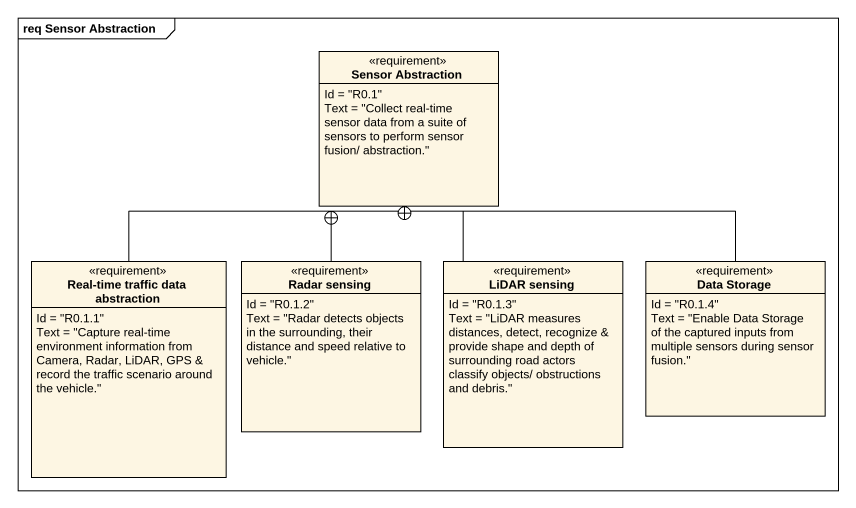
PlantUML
@startuml
mainframe req Sensor Abstraction
hide circle
hide empty members
class "Sensor Abstraction" as Sensor_Abstraction <<requirement>> {
  Id = "R0.1"
  Text = "Collect real-time sensor data from a suite of sensors to perform sensor fusion/ abstraction."
}
class "Real-time traffic data abstraction" as Real_time_traffic_data <<requirement>> {
  Id = "R0.1.1"
  Text = "Capture real-time environment information from Camera, Radar, LiDAR, GPS & record the traffic scenario around the vehicle."
}
class "Radar sensing" as Radar_sensing <<requirement>> {
  Id = "R0.1.2"
  Text = "Radar detects objects in the surrounding, their distance and speed relative to vehicle."
}
class "LiDAR sensing" as LiDAR_sensing <<requirement>> {
  Id = "R0.1.3"
  Text = "LiDAR measures distances, detect, recognize & provide shape and depth of surrounding road actors classify objects/ obstructions and debris."
}
class "Data Storage" as Data_Storage <<requirement>> {
  Id = "R0.1.4"
  Text = "Enable Data Storage of the captured inputs from multiple sensors during sensor fusion."
}
Real_time_traffic_data -up-+ Sensor_Abstraction
Radar_sensing -up-+ Sensor_Abstraction
LiDAR_sensing -up-+ Sensor_Abstraction
Data_Storage -up-+ Sensor_Abstraction
@enduml
